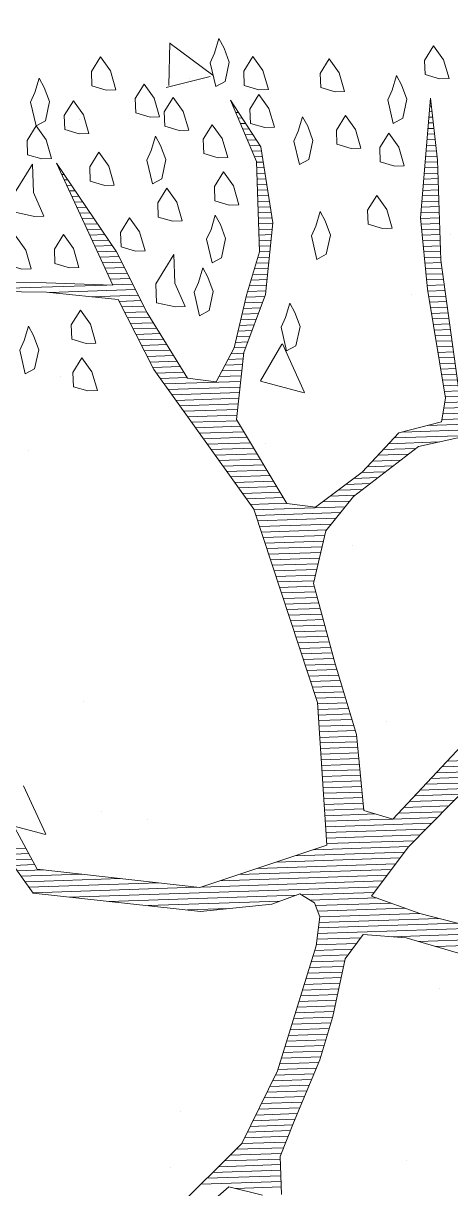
# Model space of a CAD drawing. Header units: millimetres. Extents: x 111 to 1506, y 14 to 566.
# Drawn here: x 226.99 to 227.521, y 125.348 to 126.796 of the extents above; entities that cross this region are included whole.
import ezdxf

# ---------------------------------------------------------------- set-up
doc = ezdxf.new("R2010")
doc.units = ezdxf.units.MM
doc.layers.add('ARBOLES', color=78, linetype='Continuous', lineweight=5)
doc.layers.add('G', color=254, linetype='Continuous', lineweight=5)

# ---------------------------------------------------------------- blocks, each defined once
blk = doc.blocks.new('*X16')
at = {"color": 0}
for p, q in [((17.5775, 17.92), (17.578, 17.92)), ((17.5814, 17.91), (17.584, 17.91)), ((17.5852, 17.9), (17.59, 17.9)), ((17.9321, 17.9), (17.9348, 17.9)), ((17.9333, 17.91), (17.9341, 17.91)), ((17.5891, 17.89), (17.596, 17.89)), ((17.5929, 17.88), (17.602, 17.88)), ((17.9297, 17.88), (17.9364, 17.88)), ((17.9309, 17.89), (17.9356, 17.89)), ((17.5967, 17.87), (17.608, 17.87)), ((17.6006, 17.86), (17.614, 17.86)), ((17.9273, 17.86), (17.9379, 17.86)), ((17.9285, 17.87), (17.9371, 17.87)), ((17.6044, 17.85), (17.62, 17.85)), ((17.6083, 17.84), (17.626, 17.84)), ((17.9249, 17.84), (17.9395, 17.84)), ((17.9261, 17.85), (17.9387, 17.85)), ((17.2621, 17.82), (17.2622, 17.82)), ((17.6121, 17.83), (17.6285, 17.83)), ((17.616, 17.82), (17.6298, 17.82)), ((17.9225, 17.82), (17.941, 17.82)), ((17.9237, 17.83), (17.9402, 17.83)), ((17.2663, 17.81), (17.2685, 17.81)), ((17.2706, 17.8), (17.2748, 17.8)), ((17.6191, 17.81), (17.631, 17.81)), ((17.6191, 17.8), (17.6323, 17.8)), ((17.9201, 17.8), (17.9423, 17.8)), ((17.9213, 17.81), (17.9418, 17.81)), ((17.2748, 17.79), (17.2811, 17.79)), ((17.279, 17.78), (17.2874, 17.78)), ((17.2832, 17.77), (17.2937, 17.77)), ((17.6191, 17.79), (17.6335, 17.79)), ((17.6191, 17.78), (17.6348, 17.78)), ((17.6191, 17.77), (17.636, 17.77)), ((17.9165, 17.77), (17.9423, 17.77)), ((17.9177, 17.78), (17.9423, 17.78)), ((17.9189, 17.79), (17.9423, 17.79)), ((17.2875, 17.76), (17.3001, 17.76)), ((17.2917, 17.75), (17.3064, 17.75)), ((17.6191, 17.76), (17.6373, 17.76)), ((17.6191, 17.75), (17.6385, 17.75)), ((17.9141, 17.75), (17.9423, 17.75)), ((17.9153, 17.76), (17.9423, 17.76)), ((17.2959, 17.74), (17.3127, 17.74)), ((17.3002, 17.73), (17.319, 17.73)), ((17.6191, 17.74), (17.6398, 17.74)), ((17.6191, 17.73), (17.641, 17.73)), ((17.9117, 17.73), (17.9423, 17.73)), ((17.9129, 17.74), (17.9423, 17.74)), ((17.3044, 17.72), (17.3253, 17.72)), ((17.3086, 17.71), (17.3316, 17.71)), ((17.6191, 17.72), (17.6423, 17.72)), ((17.6191, 17.71), (17.6435, 17.71)), ((17.9093, 17.71), (17.9423, 17.71)), ((17.9105, 17.72), (17.9423, 17.72)), ((17.3129, 17.7), (17.3379, 17.7)), ((17.3171, 17.69), (17.3443, 17.69)), ((17.6191, 17.7), (17.6445, 17.7)), ((17.6191, 17.69), (17.6431, 17.69)), ((17.9083, 17.7), (17.9423, 17.7)), ((17.909, 17.69), (17.9423, 17.69)), ((17.3213, 17.68), (17.3506, 17.68)), ((17.3256, 17.67), (17.3569, 17.67)), ((17.6191, 17.68), (17.6418, 17.68)), ((17.6191, 17.67), (17.6405, 17.67)), ((17.9097, 17.68), (17.9423, 17.68)), ((17.9103, 17.67), (17.9423, 17.67)), ((17.3298, 17.66), (17.3632, 17.66)), ((17.334, 17.65), (17.368, 17.65)), ((17.619, 17.65), (17.6378, 17.65)), ((17.6191, 17.66), (17.6391, 17.66)), ((17.911, 17.66), (17.9423, 17.66)), ((17.9117, 17.65), (17.9423, 17.65)), ((17.3382, 17.64), (17.3727, 17.64)), ((17.3425, 17.63), (17.3773, 17.63)), ((17.6124, 17.63), (17.6351, 17.63)), ((17.6157, 17.64), (17.6365, 17.64)), ((17.9123, 17.64), (17.9423, 17.64)), ((17.913, 17.63), (17.9423, 17.63)), ((17.3467, 17.62), (17.3819, 17.62)), ((17.3509, 17.61), (17.3865, 17.61)), ((17.6057, 17.61), (17.6325, 17.61)), ((17.6091, 17.62), (17.6338, 17.62)), ((17.9137, 17.62), (17.9428, 17.62)), ((17.9143, 17.61), (17.9438, 17.61)), ((17.0572, 17.6), (17.3444, 17.6)), ((17.2417, 17.59), (17.3957, 17.59)), ((17.3552, 17.6), (17.3911, 17.6)), ((17.5991, 17.59), (17.6298, 17.59)), ((17.6024, 17.6), (17.6311, 17.6)), ((17.915, 17.6), (17.9448, 17.6)), ((17.9157, 17.59), (17.9459, 17.59)), ((17.3167, 17.58), (17.4003, 17.58)), ((17.3657, 17.57), (17.405, 17.57)), ((17.5926, 17.57), (17.6261, 17.57)), ((17.5957, 17.58), (17.6285, 17.58)), ((17.9163, 17.58), (17.9469, 17.58)), ((17.9172, 17.57), (17.9479, 17.57)), ((17.3704, 17.56), (17.4096, 17.56)), ((17.3751, 17.55), (17.4142, 17.55)), ((17.5872, 17.55), (17.6178, 17.55)), ((17.5899, 17.56), (17.6219, 17.56)), ((17.9186, 17.56), (17.949, 17.56)), ((17.9199, 17.55), (17.95, 17.55)), ((17.3797, 17.54), (17.4197, 17.54)), ((17.3844, 17.53), (17.4254, 17.53)), ((17.3891, 17.52), (17.4311, 17.52)), ((17.579, 17.52), (17.6053, 17.52)), ((17.5817, 17.53), (17.6094, 17.53)), ((17.5844, 17.54), (17.6136, 17.54)), ((17.9212, 17.54), (17.951, 17.54)), ((17.9225, 17.53), (17.9521, 17.53)), ((17.9238, 17.52), (17.9531, 17.52)), ((17.3937, 17.51), (17.4369, 17.51)), ((17.3984, 17.5), (17.4426, 17.5)), ((17.5735, 17.5), (17.5969, 17.5)), ((17.5762, 17.51), (17.6011, 17.51)), ((17.9251, 17.51), (17.9541, 17.51)), ((17.9264, 17.5), (17.9552, 17.5)), ((17.4031, 17.49), (17.4483, 17.49)), ((17.4077, 17.48), (17.454, 17.48)), ((17.568, 17.48), (17.5886, 17.48)), ((17.5708, 17.49), (17.5928, 17.49)), ((17.9277, 17.49), (17.9562, 17.49)), ((17.929, 17.48), (17.9572, 17.48)), ((17.4124, 17.47), (17.4597, 17.47)), ((17.4171, 17.46), (17.4654, 17.46)), ((17.5566, 17.46), (17.5834, 17.46)), ((17.5623, 17.47), (17.5849, 17.47)), ((17.9303, 17.47), (17.9583, 17.47)), ((17.9316, 17.46), (17.9593, 17.46)), ((17.4217, 17.45), (17.4711, 17.45)), ((17.4276, 17.44), (17.4769, 17.44)), ((17.5452, 17.44), (17.5806, 17.44)), ((17.5509, 17.45), (17.582, 17.45)), ((17.9329, 17.45), (17.9604, 17.45)), ((17.9342, 17.44), (17.9614, 17.44)), ((17.4343, 17.43), (17.4826, 17.43)), ((17.441, 17.42), (17.5777, 17.42)), ((17.5394, 17.43), (17.5792, 17.43)), ((17.9355, 17.43), (17.9624, 17.43)), ((17.9368, 17.42), (17.9635, 17.42)), ((17.4476, 17.41), (17.5763, 17.41)), ((17.4543, 17.4), (17.5749, 17.4)), ((17.9381, 17.41), (17.9645, 17.41)), ((17.9394, 17.4), (17.9655, 17.4)), ((17.461, 17.39), (17.5734, 17.39)), ((17.4676, 17.38), (17.572, 17.38)), ((17.9407, 17.39), (17.9666, 17.39)), ((17.942, 17.38), (17.9676, 17.38)), ((17.4743, 17.37), (17.5706, 17.37)), ((17.481, 17.36), (17.5692, 17.36)), ((17.9387, 17.36), (18.004, 17.36)), ((17.9407, 17.37), (17.984, 17.37)), ((17.4876, 17.35), (17.5695, 17.35)), ((17.4943, 17.34), (17.5751, 17.34)), ((17.9347, 17.34), (18.0503, 17.34)), ((17.9367, 17.35), (18.061, 17.35)), ((17.501, 17.33), (17.5807, 17.33)), ((17.5076, 17.32), (17.5862, 17.32)), ((17.8637, 17.32), (18.0288, 17.32)), ((17.9087, 17.33), (18.0396, 17.33)), ((17.5143, 17.31), (17.5918, 17.31)), ((17.521, 17.3), (17.5973, 17.3)), ((17.8387, 17.3), (17.9283, 17.3)), ((17.8487, 17.31), (17.9816, 17.31)), ((17.5276, 17.29), (17.6029, 17.29)), ((17.5343, 17.28), (17.6084, 17.28)), ((17.8187, 17.28), (17.873, 17.28)), ((17.8287, 17.29), (17.887, 17.29)), ((17.541, 17.27), (17.614, 17.27)), ((17.5476, 17.26), (17.6195, 17.26)), ((17.5543, 17.25), (17.6251, 17.25)), ((17.7884, 17.25), (17.831, 17.25)), ((17.7987, 17.26), (17.845, 17.26)), ((17.8087, 17.27), (17.859, 17.27)), ((17.561, 17.24), (17.6307, 17.24)), ((17.5676, 17.23), (17.6362, 17.23)), ((17.7599, 17.23), (17.803, 17.23)), ((17.7741, 17.24), (17.817, 17.24)), ((17.5743, 17.22), (17.6418, 17.22)), ((17.581, 17.21), (17.6473, 17.21)), ((17.7313, 17.21), (17.775, 17.21)), ((17.7456, 17.22), (17.789, 17.22)), ((17.5876, 17.2), (17.6529, 17.2)), ((17.5939, 17.19), (17.7568, 17.19)), ((17.717, 17.2), (17.7653, 17.2)), ((17.5968, 17.18), (17.7482, 17.18)), ((17.5998, 17.17), (17.7396, 17.17)), ((17.6027, 17.16), (17.731, 17.16)), ((17.6056, 17.15), (17.7225, 17.15)), ((17.6085, 17.14), (17.7189, 17.14)), ((17.6115, 17.13), (17.7161, 17.13)), ((17.6144, 17.12), (17.7134, 17.12)), ((17.6173, 17.11), (17.7107, 17.11)), ((17.6203, 17.1), (17.7079, 17.1)), ((17.6232, 17.09), (17.7052, 17.09)), ((17.6261, 17.08), (17.7025, 17.08)), ((17.629, 17.07), (17.6998, 17.07)), ((17.632, 17.06), (17.697, 17.06)), ((17.6349, 17.05), (17.6968, 17.05)), ((17.6378, 17.04), (17.6992, 17.04)), ((17.6407, 17.03), (17.7015, 17.03)), ((17.6437, 17.02), (17.7039, 17.02)), ((17.6466, 17.01), (17.7062, 17.01)), ((17.6495, 17), (17.7086, 17)), ((17.6524, 16.99), (17.7109, 16.99)), ((17.6554, 16.98), (17.7133, 16.98)), ((17.6583, 16.97), (17.7156, 16.97)), ((17.6612, 16.96), (17.718, 16.96)), ((17.6642, 16.95), (17.7204, 16.95)), ((17.6671, 16.94), (17.7227, 16.94)), ((17.67, 16.93), (17.7251, 16.93)), ((17.6729, 16.92), (17.7274, 16.92)), ((17.6759, 16.91), (17.7298, 16.91)), ((17.6788, 16.9), (17.7324, 16.9)), ((17.6817, 16.89), (17.7351, 16.89)), ((17.6846, 16.88), (17.7378, 16.88)), ((17.6876, 16.87), (17.7404, 16.87)), ((17.6905, 16.86), (17.7431, 16.86)), ((17.6934, 16.85), (17.7458, 16.85)), ((17.6957, 16.84), (17.7484, 16.84)), ((17.6961, 16.83), (17.7511, 16.83)), ((17.6964, 16.82), (17.7538, 16.82)), ((17.6967, 16.81), (17.7564, 16.81)), ((17.6971, 16.8), (17.7591, 16.8)), ((17.6974, 16.79), (17.7618, 16.79)), ((17.6977, 16.78), (17.7639, 16.78)), ((17.6981, 16.77), (17.7645, 16.77)), ((17.6984, 16.76), (17.7651, 16.76)), ((17.6987, 16.75), (17.7657, 16.75)), ((17.6991, 16.74), (17.7664, 16.74)), ((17.6994, 16.73), (17.767, 16.73)), ((17.9235, 16.73), (18.0084, 16.73)), ((17.6997, 16.72), (17.7676, 16.72)), ((17.7001, 16.71), (17.7682, 16.71)), ((17.9035, 16.71), (17.9873, 16.71)), ((17.9135, 16.72), (17.9979, 16.72)), ((17.7004, 16.7), (17.7689, 16.7)), ((17.7007, 16.69), (17.7695, 16.69)), ((17.8835, 16.69), (17.9662, 16.69)), ((17.8935, 16.7), (17.9768, 16.7)), ((17.7011, 16.68), (17.7701, 16.68)), ((17.7014, 16.67), (17.7707, 16.67)), ((17.8635, 16.67), (17.9451, 16.67)), ((17.8735, 16.68), (17.9556, 16.68)), ((17.7017, 16.66), (17.7714, 16.66)), ((17.7021, 16.65), (17.772, 16.65)), ((17.8435, 16.65), (17.924, 16.65)), ((17.8535, 16.66), (17.9345, 16.66)), ((17.7024, 16.64), (17.7924, 16.64)), ((17.7027, 16.63), (17.8224, 16.63)), ((17.8235, 16.63), (17.9029, 16.63)), ((17.8335, 16.64), (17.9134, 16.64)), ((17.7031, 16.62), (17.8923, 16.62)), ((17.7034, 16.61), (17.8818, 16.61)), ((17.1231, 16.6), (17.1663, 16.6)), ((17.1297, 16.59), (17.1713, 16.59)), ((17.7037, 16.6), (17.8712, 16.6)), ((17.7041, 16.59), (17.8606, 16.59)), ((17.1364, 16.58), (17.1763, 16.58)), ((17.1431, 16.57), (17.1813, 16.57)), ((17.646, 16.57), (17.8418, 16.57)), ((17.6798, 16.58), (17.8501, 16.58)), ((17.1497, 16.56), (17.1971, 16.56)), ((17.1564, 16.55), (17.2651, 16.55)), ((17.5785, 16.55), (17.8258, 16.55)), ((17.6123, 16.56), (17.8338, 16.56)), ((17.163, 16.54), (17.3331, 16.54)), ((17.1697, 16.53), (17.401, 16.53)), ((17.511, 16.53), (17.8098, 16.53)), ((17.5448, 16.54), (17.8178, 16.54)), ((17.1764, 16.52), (17.469, 16.52)), ((17.2412, 16.51), (17.7938, 16.51)), ((17.4773, 16.52), (17.8018, 16.52)), ((17.3112, 16.5), (17.6466, 16.5)), ((17.3812, 16.49), (17.6166, 16.49)), ((17.4512, 16.48), (17.5245, 16.48)), ((17.6564, 16.5), (17.7858, 16.5)), ((17.6714, 16.49), (17.7899, 16.49)), ((17.6804, 16.48), (17.8149, 16.48)), ((17.6837, 16.47), (17.8399, 16.47)), ((17.687, 16.46), (17.8649, 16.46)), ((17.6839, 16.44), (17.9326, 16.44)), ((17.6855, 16.45), (17.8986, 16.45)), ((17.6805, 16.42), (17.7592, 16.42)), ((17.6822, 16.43), (17.9666, 16.43)), ((17.8145, 16.42), (18.0006, 16.42)), ((17.6757, 16.4), (17.7432, 16.4)), ((17.6789, 16.41), (17.7512, 16.41)), ((17.8617, 16.41), (18.0157, 16.41)), ((17.8916, 16.4), (18.0232, 16.4)), ((17.6687, 16.38), (17.7289, 16.38)), ((17.6722, 16.39), (17.7352, 16.39)), ((17.6618, 16.36), (17.7239, 16.36)), ((17.6653, 16.37), (17.7264, 16.37)), ((17.6549, 16.34), (17.7189, 16.34)), ((17.6584, 16.35), (17.7214, 16.35)), ((17.648, 16.32), (17.7139, 16.32)), ((17.6514, 16.33), (17.7164, 16.33)), ((17.6411, 16.3), (17.7089, 16.3)), ((17.6445, 16.31), (17.7114, 16.31)), ((17.6341, 16.28), (17.7038, 16.28)), ((17.6376, 16.29), (17.7064, 16.29)), ((17.6272, 16.26), (17.6971, 16.26)), ((17.6307, 16.27), (17.7005, 16.27)), ((17.6168, 16.23), (17.6871, 16.23)), ((17.6203, 16.24), (17.6905, 16.24)), ((17.6237, 16.25), (17.6938, 16.25)), ((17.6099, 16.21), (17.6805, 16.21)), ((17.6134, 16.22), (17.6838, 16.22)), ((17.603, 16.19), (17.6719, 16.19)), ((17.6064, 16.2), (17.6766, 16.2)), ((17.5928, 16.17), (17.6627, 16.17)), ((17.5981, 16.18), (17.6673, 16.18)), ((17.5821, 16.15), (17.6535, 16.15)), ((17.5874, 16.16), (17.6581, 16.16)), ((17.5714, 16.13), (17.6443, 16.13)), ((17.5768, 16.14), (17.6489, 16.14)), ((17.5608, 16.11), (17.635, 16.11)), ((17.5661, 16.12), (17.6396, 16.12)), ((17.5501, 16.09), (17.6259, 16.09)), ((17.5554, 16.1), (17.6304, 16.1)), ((17.5394, 16.07), (17.6174, 16.07)), ((17.5448, 16.08), (17.6216, 16.08)), ((17.5234, 16.05), (17.6088, 16.05)), ((17.5341, 16.06), (17.6131, 16.06)), ((17.502, 16.03), (17.6021, 16.03)), ((17.5127, 16.04), (17.6045, 16.04)), ((17.4806, 16.01), (17.6021, 16.01)), ((17.4913, 16.02), (17.6021, 16.02)), ((17.4591, 15.99), (17.6021, 15.99)), ((17.4698, 16), (17.6021, 16)), ((17.5206, 15.98), (17.6021, 15.98))]:
    blk.add_line(p, q, dxfattribs=at)
blk = doc.blocks.new('E1E')
at = {"layer": 'ARBOLES', "ltscale": 0.2}
for p, q in [((95.7844, 58.7923), (95.7844, 58.7923)), ((95.801, 58.7086), (95.801, 58.7086)), ((95.4599, 58.6504), (95.4599, 58.6504)), ((96.0502, 58.4349), (96.0502, 58.4349)), ((95.5121, 58.3932), (95.5121, 58.3932)), ((96.2019, 58.3461), (96.1439, 58.4008)), ((96.2114, 58.4099), (96.1441, 58.4015)), ((96.0788, 58.338), (96.0788, 58.338)), ((96.0113, 58.3231), (96.0113, 58.3231)), ((95.7543, 58.1961), (95.7543, 58.1961)), ((96.1659, 58.1962), (96.1659, 58.1962)), ((95.7346, 58.0534), (95.7346, 58.0534)), ((96.3831, 57.8787), (96.3831, 57.8787)), ((95.8816, 57.8288), (95.8816, 57.8288)), ((96.3808, 57.7588), (96.3808, 57.7588)), ((96.0586, 57.7367), (96.0586, 57.7367)), ((96.1011, 57.6524), (96.0338, 57.644)), ((96.0922, 57.5891), (96.1014, 57.6522)), ((96.0916, 57.5886), (96.0336, 57.6433)), ((95.9403, 57.448), (95.9403, 57.448)), ((96.4995, 57.3914), (96.4995, 57.3914)), ((95.9202, 57.3422), (95.9202, 57.3422)), ((96.3968, 57.2987), (96.3421, 57.2587)), ((96.4168, 57.2351), (96.3942, 57.2948)), ((96.2526, 57.2622), (96.2526, 57.2622)), ((96.37, 57.2738), (96.37, 57.2738)), ((96.4161, 57.2358), (96.3388, 57.2555)), ((96.0455, 57.1319), (96.0455, 57.1319))]:
    blk.add_line(p, q, dxfattribs=at)
for points in [[(96.5871, 57.7041), (96.4476, 57.6498), (96.3442, 57.6194), (96.2553, 57.6966), (96.0383, 57.8338), (95.8415, 58.0658), (95.7481, 58.258), (95.9006, 58.3882), (96.1362, 58.4542), (96.2345, 58.3733)], [(96.2367, 58.421), (96.1282, 58.4896), (95.8861, 58.4207), (95.7914, 58.3708), (95.7582, 58.3404), (95.7329, 58.3447), (95.7177, 58.3613), (95.7068, 58.4033), (95.69, 58.5984), (95.6986, 58.7192), (95.7556, 58.8537)], [(95.7376, 58.8768), (95.6921, 58.7864), (95.6408, 58.7791)], [(95.6147, 58.7675), (95.6379, 58.7155), (95.6387, 58.6613), (95.6373, 58.5593), (95.6439, 58.4921), (95.6591, 58.4054), (95.6476, 58.3613), (95.5861, 58.3417), (95.4965, 58.333)], [(95.4561, 58.2838), (95.5811, 58.3005), (95.6577, 58.3035), (95.6347, 58.2152), (95.5632, 58.0431)], [(95.6102, 58.0251), (95.6715, 58.1849), (95.7164, 58.1893), (95.7692, 58.0881), (95.8387, 58.0021), (95.9139, 57.9032), (95.9263, 57.8229), (95.9075, 57.76), (95.8454, 57.6544), (95.75, 57.5886)], [(95.8158, 57.5633), (95.9193, 57.3834), (95.9802, 57.2468), (96.0243, 57.1651), (95.9714, 57.3364), (95.9215, 57.4311), (95.8354, 57.572), (95.8274, 57.6074), (95.8801, 57.6465), (95.909, 57.7217), (95.9538, 57.7962), (95.9957, 57.8071), (96.1128, 57.719), (96.1404, 57.6221), (96.1426, 57.5296), (96.173, 57.4262), (96.2324, 57.3279), (96.3004, 57.2803), (96.2302, 57.3504), (96.1752, 57.4739), (96.1686, 57.5412), (96.1563, 57.6214), (96.162, 57.6785), (96.2039, 57.6894), (96.2965, 57.6215), (96.3732, 57.5543), (96.5063, 57.4655), (96.3594, 57.6027), (96.4534, 57.6368), (96.5994, 57.694)]]:
    blk.add_lwpolyline(points, dxfattribs=at)
for points in [[(96.4511, 57.7293), (96.4519, 57.7452), (96.4309, 57.7748), (96.4208, 57.7625), (96.4258, 57.7336), (96.441, 57.717), (96.4533, 57.7069)], [(96.3347, 57.7632), (96.3571, 57.7654), (96.3658, 57.7459), (96.3615, 57.7206), (96.3398, 57.7343), (96.3217, 57.7574)], [(96.3637, 57.6982), (96.3861, 57.7003), (96.3948, 57.6808), (96.3905, 57.6555), (96.3688, 57.6692), (96.3507, 57.6924)], [(96.4946, 57.6317), (96.517, 57.6339), (96.5257, 57.6144), (96.5214, 57.5891), (96.4997, 57.6028), (96.4816, 57.626)], [(96.1021, 57.5505), (96.1028, 57.5664), (96.0818, 57.596), (96.0717, 57.5837), (96.0768, 57.5548), (96.092, 57.5382), (96.1043, 57.5281)], [(96.2424, 57.5506), (96.2431, 57.5665), (96.2221, 57.5961), (96.212, 57.5838), (96.2171, 57.5549), (96.2322, 57.5383), (96.2445, 57.5282)], [(96.2604, 57.5976), (96.2893, 57.6027), (96.3009, 57.5767), (96.2923, 57.5261), (96.2749, 57.5651), (96.2474, 57.5918)], [(96.4295, 57.6028), (96.452, 57.605), (96.4606, 57.5855), (96.4563, 57.5602), (96.4346, 57.5739), (96.4165, 57.597)], [(96.3472, 57.5427), (96.3696, 57.5449), (96.3783, 57.5254), (96.374, 57.5001), (96.3523, 57.5138), (96.3342, 57.5369)], [(96.5069, 57.5515), (96.5358, 57.5566), (96.5474, 57.5306), (96.5388, 57.48), (96.5214, 57.519), (96.4939, 57.5457)], [(96.2547, 57.4704), (96.2554, 57.4863), (96.2344, 57.5159), (96.2243, 57.5036), (96.2294, 57.4747), (96.2446, 57.4581), (96.2569, 57.448)], [(96.3125, 57.4805), (96.3349, 57.4827), (96.3436, 57.4632), (96.3393, 57.4379), (96.3176, 57.4516), (96.2995, 57.4747)], [(96.4268, 57.469), (96.4492, 57.4712), (96.4578, 57.4517), (96.4535, 57.4264), (96.4318, 57.4401), (96.4137, 57.4633)], [(96.5287, 57.4677), (96.5511, 57.4699), (96.5598, 57.4503), (96.5555, 57.425), (96.5338, 57.4388), (96.5157, 57.4619)], [(96.1116, 57.4067), (96.1123, 57.4226), (96.0913, 57.4522), (96.0812, 57.4399), (96.0863, 57.411), (96.1015, 57.3944), (96.1138, 57.3842)], [(96.382, 57.3946), (96.3827, 57.4105), (96.3617, 57.4401), (96.3516, 57.4278), (96.3567, 57.3989), (96.3719, 57.3823), (96.3842, 57.3721)], [(96.2432, 57.4263), (96.2656, 57.4285), (96.2743, 57.4089), (96.2699, 57.3836), (96.2482, 57.3974), (96.2302, 57.4205)], [(96.5757, 57.3795), (96.5764, 57.3954), (96.5555, 57.425), (96.5453, 57.4127), (96.5504, 57.3838), (96.5656, 57.3672), (96.5779, 57.3571)], [(96.4911, 57.412), (96.5135, 57.4142), (96.5222, 57.3947), (96.5179, 57.3694), (96.4962, 57.3831), (96.4781, 57.4062)], [(96.0177, 57.3726), (96.0401, 57.3748), (96.0488, 57.3553), (96.0444, 57.33), (96.0227, 57.3437), (96.0047, 57.3668)], [(96.2851, 57.367), (96.3075, 57.3692), (96.3162, 57.3497), (96.3119, 57.3244), (96.2902, 57.3381), (96.2721, 57.3612)], [(96.3545, 57.3512), (96.377, 57.3533), (96.3856, 57.3338), (96.3813, 57.3085), (96.3596, 57.3223), (96.3415, 57.3454)], [(96.4023, 57.349), (96.4247, 57.3512), (96.4334, 57.3317), (96.429, 57.3064), (96.4073, 57.3201), (96.3893, 57.3432)], [(96.1891, 57.2853), (96.1898, 57.3012), (96.1688, 57.3308), (96.1587, 57.3185), (96.1637, 57.2896), (96.1789, 57.273), (96.1912, 57.2629)], [(96.4782, 57.3361), (96.5006, 57.3383), (96.5093, 57.3187), (96.5049, 57.2934), (96.4833, 57.3072), (96.4652, 57.3303)], [(96.2375, 57.299), (96.2599, 57.3012), (96.2686, 57.2817), (96.2643, 57.2564), (96.2426, 57.2701), (96.2245, 57.2932)], [(96.0358, 57.2794), (96.0582, 57.2816), (96.0669, 57.262), (96.0626, 57.2367), (96.0409, 57.2505), (96.0228, 57.2736)], [(96.1059, 57.2794), (96.1283, 57.2816), (96.137, 57.2621), (96.1327, 57.2368), (96.111, 57.2505), (96.0929, 57.2736)], [(96.3489, 57.2239), (96.3496, 57.2398), (96.3286, 57.2695), (96.3185, 57.2572), (96.3236, 57.2282), (96.3387, 57.2116), (96.351, 57.2015)], [(96.2671, 57.2499), (96.2896, 57.2521), (96.2982, 57.2326), (96.2939, 57.2073), (96.2722, 57.221), (96.2541, 57.2441)], [(96.0821, 57.1753), (96.0829, 57.1912), (96.0619, 57.2208), (96.0518, 57.2085), (96.0568, 57.1796), (96.072, 57.163), (96.0843, 57.1529)], [(96.1602, 57.2101), (96.1826, 57.2122), (96.1913, 57.1927), (96.187, 57.1674), (96.1653, 57.1812), (96.1472, 57.2043)], [(96.0229, 57.1333), (96.0453, 57.1355), (96.054, 57.116), (96.0497, 57.0907), (96.028, 57.1044), (96.0099, 57.1275)]]:
    blk.add_lwpolyline(points, close=True, dxfattribs=at)
at = {"layer": 'ARBOLES', "ltscale": 0.2, "xscale": 0.8372139817761642, "yscale": 0.8372139817761642, "zscale": 0.8372139817761642, "rotation": 204.0028523145856}
blk.add_blockref('*X16', (103.6395, 76.9735), dxfattribs=at)

msp = doc.modelspace()

# ---------------------------------------------------------------- hatches: boundary and pattern name
at = {"layer": 'G', "lineweight": 100, "ltscale": 1000}
h = msp.add_hatch(dxfattribs=at)
h.set_pattern_fill('AR-HBONE', color=256, scale=0.046, angle=-22.08523, style=0)
h.set_pattern_definition([(22.914772, (797.12783, 1599.99595), (0.097837146, 0.241122153), [0.552, -0.184]), (112.914772, (797.29731, 1600.0676), (0.097837146, 0.241122153), [0.552, -0.184])])
edge = h.paths.add_edge_path()
edge.add_line((235.50294, 146.48372), (237.44709, 145.9959))
edge.add_line((237.44709, 145.9959), (222.91738, 100.98918))
edge.add_line((222.91738, 100.98918), (220.93875, 101.37021))
edge.add_line((220.93875, 101.37021), (235.50409, 146.48343))

# ---------------------------------------------------------------- block references
at = {"layer": 'ARBOLES', "color": 0, "xscale": 0.8310831642732954, "yscale": 0.8310831642732954, "zscale": 0.8310831642732954, "rotation": 157.9147716791316}
msp.add_blockref('E1E', (319.30777, 140.72052), dxfattribs=at)

doc.saveas('drawing.dxf')
